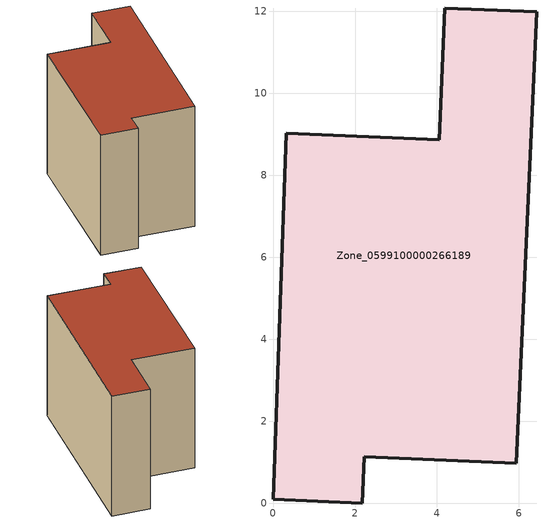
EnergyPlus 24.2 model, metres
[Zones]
Zone_0599100000266189
 floor ground (C_G): 0,0.1 0.32,9.02 4.05,8.86 4.19,12.08 6.44,11.98 5.94,0.97 2.23,1.13 2.18,0 z1.03
 wall outside (C_F): 0.32,9.02 0,0.1 2.18,0 2.23,1.13 5.94,0.97 6.44,11.98 4.19,12.08 4.05,8.86 0.32,9.02 z1.03:8.86
 roof outside (C_R): 6.44,11.98 4.19,12.08 4.05,8.86 0.32,9.02 0,0.1 2.18,0 2.23,1.13 5.94,0.97 z8.86
[BUILDING]
Pand.0599100000266189: North Axis=0; Terrain=City; Loads Convergence Tolerance Value=0.04; Temperature Convergence Tolerance Value=0.4; Solar Distribution=FullExterior; Maximum Number of Warmup Days=25; Minimum Number of Warmup Days=1
[Site:Location]
Rotterdam.The.Hague.AP_ZH_NLD Design_Conditions: Latitude=51.96; Longitude=4.45; Time Zone=1; Elevation=-4.5
[SITE:GROUNDTEMPERATURE:BUILDINGSURFACE]
18, 18, 18, 18, 18, 18, 18, 18, 18, 18, 18, 18
[MATERIAL] Thermal Absorptance=0.9; Solar Absorptance=0.7; Visible Absorptance=0.7
Name | Roughness | Thickness | Conductivity | Density | Specific Heat
G.TI.1975-1991 | MediumSmooth | 0.15 | 0.288461 | 540 | 1210
F.TI.1975-1991 | Rough | 0.3 | 0.230769 | 1920 | 840
R.TI.1975-1991 | MediumRough | 0.2 | 0.153846 | 1500 | 1000
[CONSTRUCTION]
C_G: G.TI.1975-1991
C_F: F.TI.1975-1991
C_R: R.TI.1975-1991
[ZONE]
Zone_0599100000266189: Type=1; Multiplier=1; Ceiling Height=Autocalculate; Volume=Autocalculate; Floor Area=autocalculate; Part of Total Floor Area=Yes
[ZONEINFILTRATION:DESIGNFLOWRATE]
Infil_Zone_0599100000266189: Zone or ZoneList or Space or SpaceList=Zone_0599100000266189; Schedule=AlwaysOn; Design Flow Rate Calculation Method=Flow/Area; Flow Rate per Floor Area=0.003; Constant Term Coefficient=1; Temperature Term Coefficient=0; Velocity Term Coefficient=0; Velocity Squared Term Coefficient=0
[HVACTEMPLATE:ZONE:IDEALLOADSAIRSYSTEM]
Zone_0599100000266189: Maximum Heating Supply Air Temperature=50; Minimum Cooling Supply Air Temperature=13; Maximum Heating Supply Air Humidity Ratio=0.0156; Minimum Cooling Supply Air Humidity Ratio=0.0077; Heating Limit=NoLimit; Cooling Limit=NoLimit; Dehumidification Control Type=ConstantSensibleHeatRatio; Cooling Sensible Heat Ratio=0.7; Dehumidification Setpoint=60; Humidification Control Type=None; Humidification Setpoint=30; Outdoor Air Method=None; Outdoor Air Flow Rate per Person=0.00944; Outdoor Air Flow Rate per Zone Floor Area=0; Outdoor Air Flow Rate per Zone=0; Demand Controlled Ventilation Type=None; Outdoor Air Economizer Type=NoEconomizer; Heat Recovery Type=None; Sensible Heat Recovery Effectiveness=0.7; Latent Heat Recovery Effectiveness=0.65
[ZONECONTROL:THERMOSTAT]
ThermostatControl_Zone_0599100000266189: Zone or ZoneList=Zone_0599100000266189; Control Type Schedule=DualSetpointControlType; Control 1=Thermostat_Zone_0599100000266189; Temperature Difference Between Cutout And Setpoint=0
[THERMOSTATSETPOINT:DUALSETPOINT]
Thermostat_Zone_0599100000266189: Heating Setpoint Temperature Schedule=HeatingSetpoint_Zone_0599100000266189; Cooling Setpoint Temperature Schedule=CoolingSetpoint_Zone_0599100000266189
[SCHEDULE:COMPACT]
HeatingSetpoint_Zone_0599100000266189: Through: 12/31, For: AllDays, Until: 24:00, 21
CoolingSetpoint_Zone_0599100000266189: Through: 12/31, For: AllDays, Until: 24:00, 24
DualSetpointControlType: Through: 12/31, For: AllDays, Until: 24:00, 4
AlwaysOn: Through: 12/31, For: AllDays, Until: 24:00, 1
